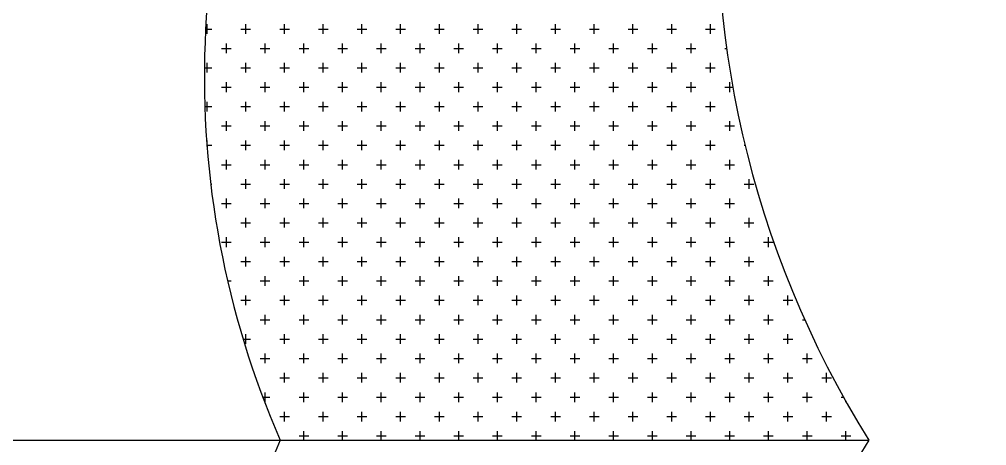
# Model space of a CAD drawing. Header units: millimetres. Extents: x 0 to 4997, y -3130 to 3130.
# Drawn here: x 2498 to 4997, y -14 to 1086 of the extents above; entities that cross this region are included whole.
import ezdxf

# ---------------------------------------------------------------- set-up
doc = ezdxf.new("R2010")
doc.units = ezdxf.units.MM
doc.linetypes.add('CONTINUA', pattern=[0])
doc.layers.add('ceco.net 325', color=7, linetype='CONTINUA')

# ---------------------------------------------------------------- blocks, each defined once
blk = doc.blocks.new('*X2')
at = {"color": 0}
for p, q in [((4.6088, 4.3), (4.625, 4.3)), ((4.6125, 4.2875), (4.6125, 4.3125)), ((4.7, 4.3), (4.725, 4.3)), ((4.7125, 4.2875), (4.7125, 4.3125)), ((4.8, 4.3), (4.825, 4.3)), ((4.8125, 4.2875), (4.8125, 4.3125)), ((4.9, 4.3), (4.925, 4.3)), ((4.9125, 4.2875), (4.9125, 4.3125)), ((5, 4.3), (5.025, 4.3)), ((5.0125, 4.2875), (5.0125, 4.3125)), ((5.1, 4.3), (5.125, 4.3)), ((5.1125, 4.2875), (5.1125, 4.3125)), ((5.2, 4.3), (5.225, 4.3)), ((5.2125, 4.2875), (5.2125, 4.3125)), ((5.3, 4.3), (5.325, 4.3)), ((5.3125, 4.2875), (5.3125, 4.3125)), ((5.4, 4.3), (5.425, 4.3)), ((5.4125, 4.2875), (5.4125, 4.3125)), ((5.5, 4.3), (5.525, 4.3)), ((5.5125, 4.2875), (5.5125, 4.3125)), ((5.6, 4.3), (5.625, 4.3)), ((5.6125, 4.2875), (5.6125, 4.3125)), ((5.7, 4.3), (5.725, 4.3)), ((5.7125, 4.2875), (5.7125, 4.3125)), ((5.8, 4.3), (5.825, 4.3)), ((5.8125, 4.2875), (5.8125, 4.3125)), ((5.9, 4.3), (5.925, 4.3)), ((5.9125, 4.2875), (5.9125, 4.3125)), ((4.65, 4.25), (4.675, 4.25)), ((4.6625, 4.2375), (4.6625, 4.2625)), ((4.75, 4.25), (4.775, 4.25)), ((4.7625, 4.2375), (4.7625, 4.2625)), ((4.85, 4.25), (4.875, 4.25)), ((4.8625, 4.2375), (4.8625, 4.2625)), ((4.95, 4.25), (4.975, 4.25)), ((4.9625, 4.2375), (4.9625, 4.2625)), ((5.05, 4.25), (5.075, 4.25)), ((5.0625, 4.2375), (5.0625, 4.2625)), ((5.15, 4.25), (5.175, 4.25)), ((5.1625, 4.2375), (5.1625, 4.2625)), ((5.25, 4.25), (5.275, 4.25)), ((5.2625, 4.2375), (5.2625, 4.2625)), ((5.35, 4.25), (5.375, 4.25)), ((5.3625, 4.2375), (5.3625, 4.2625)), ((5.45, 4.25), (5.475, 4.25)), ((5.4625, 4.2375), (5.4625, 4.2625)), ((5.55, 4.25), (5.575, 4.25)), ((5.5625, 4.2375), (5.5625, 4.2625)), ((5.65, 4.25), (5.675, 4.25)), ((5.6625, 4.2375), (5.6625, 4.2625)), ((5.75, 4.25), (5.775, 4.25)), ((5.7625, 4.2375), (5.7625, 4.2625)), ((5.85, 4.25), (5.875, 4.25)), ((5.8625, 4.2375), (5.8625, 4.2625)), ((5.95, 4.25), (5.9548, 4.25)), ((4.6057, 4.2), (4.625, 4.2)), ((4.6125, 4.1875), (4.6125, 4.2125)), ((4.7, 4.2), (4.725, 4.2)), ((4.7125, 4.1875), (4.7125, 4.2125)), ((4.8, 4.2), (4.825, 4.2)), ((4.8125, 4.1875), (4.8125, 4.2125)), ((4.9, 4.2), (4.925, 4.2)), ((4.9125, 4.1875), (4.9125, 4.2125)), ((5, 4.2), (5.025, 4.2)), ((5.0125, 4.1875), (5.0125, 4.2125)), ((5.1, 4.2), (5.125, 4.2)), ((5.1125, 4.1875), (5.1125, 4.2125)), ((5.2, 4.2), (5.225, 4.2)), ((5.2125, 4.1875), (5.2125, 4.2125)), ((5.3, 4.2), (5.325, 4.2)), ((5.3125, 4.1875), (5.3125, 4.2125)), ((5.4, 4.2), (5.425, 4.2)), ((5.4125, 4.1875), (5.4125, 4.2125)), ((5.5, 4.2), (5.525, 4.2)), ((5.5125, 4.1875), (5.5125, 4.2125)), ((5.6, 4.2), (5.625, 4.2)), ((5.6125, 4.1875), (5.6125, 4.2125)), ((5.7, 4.2), (5.725, 4.2)), ((5.7125, 4.1875), (5.7125, 4.2125)), ((5.8, 4.2), (5.825, 4.2)), ((5.8125, 4.1875), (5.8125, 4.2125)), ((5.9, 4.2), (5.925, 4.2)), ((5.9125, 4.1875), (5.9125, 4.2125)), ((4.65, 4.15), (4.675, 4.15)), ((4.6625, 4.1375), (4.6625, 4.1625)), ((4.75, 4.15), (4.775, 4.15)), ((4.7625, 4.1375), (4.7625, 4.1625)), ((4.85, 4.15), (4.875, 4.15)), ((4.8625, 4.1375), (4.8625, 4.1625)), ((4.95, 4.15), (4.975, 4.15)), ((4.9625, 4.1375), (4.9625, 4.1625)), ((5.05, 4.15), (5.075, 4.15)), ((5.0625, 4.1375), (5.0625, 4.1625)), ((5.15, 4.15), (5.175, 4.15)), ((5.1625, 4.1375), (5.1625, 4.1625)), ((5.25, 4.15), (5.275, 4.15)), ((5.2625, 4.1375), (5.2625, 4.1625)), ((5.35, 4.15), (5.375, 4.15)), ((5.3625, 4.1375), (5.3625, 4.1625)), ((5.45, 4.15), (5.475, 4.15)), ((5.4625, 4.1375), (5.4625, 4.1625)), ((5.55, 4.15), (5.575, 4.15)), ((5.5625, 4.1375), (5.5625, 4.1625)), ((5.65, 4.15), (5.675, 4.15)), ((5.6625, 4.1375), (5.6625, 4.1625)), ((5.75, 4.15), (5.775, 4.15)), ((5.7625, 4.1375), (5.7625, 4.1625)), ((5.85, 4.15), (5.875, 4.15)), ((5.8625, 4.1375), (5.8625, 4.1625)), ((5.95, 4.15), (5.9707, 4.15)), ((5.9625, 4.1375), (5.9625, 4.1625)), ((4.6068, 4.1), (4.625, 4.1)), ((4.6125, 4.0875), (4.6125, 4.1125)), ((4.7, 4.1), (4.725, 4.1)), ((4.7125, 4.0875), (4.7125, 4.1125)), ((4.8, 4.1), (4.825, 4.1)), ((4.8125, 4.0875), (4.8125, 4.1125)), ((4.9, 4.1), (4.925, 4.1)), ((4.9125, 4.0875), (4.9125, 4.1125)), ((5, 4.1), (5.025, 4.1)), ((5.0125, 4.0875), (5.0125, 4.1125)), ((5.1, 4.1), (5.125, 4.1)), ((5.1125, 4.0875), (5.1125, 4.1125)), ((5.2, 4.1), (5.225, 4.1)), ((5.2125, 4.0875), (5.2125, 4.1125)), ((5.3, 4.1), (5.325, 4.1)), ((5.3125, 4.0875), (5.3125, 4.1125)), ((5.4, 4.1), (5.425, 4.1)), ((5.4125, 4.0875), (5.4125, 4.1125)), ((5.5, 4.1), (5.525, 4.1)), ((5.5125, 4.0875), (5.5125, 4.1125)), ((5.6, 4.1), (5.625, 4.1)), ((5.6125, 4.0875), (5.6125, 4.1125)), ((5.7, 4.1), (5.725, 4.1)), ((5.7125, 4.0875), (5.7125, 4.1125)), ((5.8, 4.1), (5.825, 4.1)), ((5.8125, 4.0875), (5.8125, 4.1125)), ((5.9, 4.1), (5.925, 4.1)), ((5.9125, 4.0875), (5.9125, 4.1125)), ((4.65, 4.05), (4.675, 4.05)), ((4.6625, 4.0375), (4.6625, 4.0625)), ((4.75, 4.05), (4.775, 4.05)), ((4.7625, 4.0375), (4.7625, 4.0625)), ((4.85, 4.05), (4.875, 4.05)), ((4.8625, 4.0375), (4.8625, 4.0625)), ((4.95, 4.05), (4.975, 4.05)), ((4.9625, 4.0375), (4.9625, 4.0625)), ((5.05, 4.05), (5.075, 4.05)), ((5.0625, 4.0375), (5.0625, 4.0625)), ((5.15, 4.05), (5.175, 4.05)), ((5.1625, 4.0375), (5.1625, 4.0625)), ((5.25, 4.05), (5.275, 4.05)), ((5.2625, 4.0375), (5.2625, 4.0625)), ((5.35, 4.05), (5.375, 4.05)), ((5.3625, 4.0375), (5.3625, 4.0625)), ((5.45, 4.05), (5.475, 4.05)), ((5.4625, 4.0375), (5.4625, 4.0625)), ((5.55, 4.05), (5.575, 4.05)), ((5.5625, 4.0375), (5.5625, 4.0625)), ((5.65, 4.05), (5.675, 4.05)), ((5.6625, 4.0375), (5.6625, 4.0625)), ((5.75, 4.05), (5.775, 4.05)), ((5.7625, 4.0375), (5.7625, 4.0625)), ((5.85, 4.05), (5.875, 4.05)), ((5.8625, 4.0375), (5.8625, 4.0625)), ((5.95, 4.05), (5.975, 4.05)), ((5.9625, 4.0375), (5.9625, 4.0625)), ((4.6123, 4), (4.625, 4)), ((4.6125, 3.997), (4.6125, 4.0125)), ((4.7, 4), (4.725, 4)), ((4.7125, 3.9875), (4.7125, 4.0125)), ((4.8, 4), (4.825, 4)), ((4.8125, 3.9875), (4.8125, 4.0125)), ((4.9, 4), (4.925, 4)), ((4.9125, 3.9875), (4.9125, 4.0125)), ((5, 4), (5.025, 4)), ((5.0125, 3.9875), (5.0125, 4.0125)), ((5.1, 4), (5.125, 4)), ((5.1125, 3.9875), (5.1125, 4.0125)), ((5.2, 4), (5.225, 4)), ((5.2125, 3.9875), (5.2125, 4.0125)), ((5.3, 4), (5.325, 4)), ((5.3125, 3.9875), (5.3125, 4.0125)), ((5.4, 4), (5.425, 4)), ((5.4125, 3.9875), (5.4125, 4.0125)), ((5.5, 4), (5.525, 4)), ((5.5125, 3.9875), (5.5125, 4.0125)), ((5.6, 4), (5.625, 4)), ((5.6125, 3.9875), (5.6125, 4.0125)), ((5.7, 4), (5.725, 4)), ((5.7125, 3.9875), (5.7125, 4.0125)), ((5.8, 4), (5.825, 4)), ((5.8125, 3.9875), (5.8125, 4.0125)), ((5.9, 4), (5.925, 4)), ((5.9125, 3.9875), (5.9125, 4.0125)), ((6, 4), (6.0023, 4)), ((4.65, 3.95), (4.675, 3.95)), ((4.6625, 3.9375), (4.6625, 3.9625)), ((4.75, 3.95), (4.775, 3.95)), ((4.7625, 3.9375), (4.7625, 3.9625)), ((4.85, 3.95), (4.875, 3.95)), ((4.8625, 3.9375), (4.8625, 3.9625)), ((4.95, 3.95), (4.975, 3.95)), ((4.9625, 3.9375), (4.9625, 3.9625)), ((5.05, 3.95), (5.075, 3.95)), ((5.0625, 3.9375), (5.0625, 3.9625)), ((5.15, 3.95), (5.175, 3.95)), ((5.1625, 3.9375), (5.1625, 3.9625)), ((5.25, 3.95), (5.275, 3.95)), ((5.2625, 3.9375), (5.2625, 3.9625)), ((5.35, 3.95), (5.375, 3.95)), ((5.3625, 3.9375), (5.3625, 3.9625)), ((5.45, 3.95), (5.475, 3.95)), ((5.4625, 3.9375), (5.4625, 3.9625)), ((5.55, 3.95), (5.575, 3.95)), ((5.5625, 3.9375), (5.5625, 3.9625)), ((5.65, 3.95), (5.675, 3.95)), ((5.6625, 3.9375), (5.6625, 3.9625)), ((5.75, 3.95), (5.775, 3.95)), ((5.7625, 3.9375), (5.7625, 3.9625)), ((5.85, 3.95), (5.875, 3.95)), ((5.8625, 3.9375), (5.8625, 3.9625)), ((5.95, 3.95), (5.975, 3.95)), ((5.9625, 3.9375), (5.9625, 3.9625)), ((4.622, 3.9), (4.625, 3.9)), ((4.7, 3.9), (4.725, 3.9)), ((4.7125, 3.8875), (4.7125, 3.9125)), ((4.8, 3.9), (4.825, 3.9)), ((4.8125, 3.8875), (4.8125, 3.9125)), ((4.9, 3.9), (4.925, 3.9)), ((4.9125, 3.8875), (4.9125, 3.9125)), ((5, 3.9), (5.025, 3.9)), ((5.0125, 3.8875), (5.0125, 3.9125)), ((5.1, 3.9), (5.125, 3.9)), ((5.1125, 3.8875), (5.1125, 3.9125)), ((5.2, 3.9), (5.225, 3.9)), ((5.2125, 3.8875), (5.2125, 3.9125)), ((5.3, 3.9), (5.325, 3.9)), ((5.3125, 3.8875), (5.3125, 3.9125)), ((5.4, 3.9), (5.425, 3.9)), ((5.4125, 3.8875), (5.4125, 3.9125)), ((5.5, 3.9), (5.525, 3.9)), ((5.5125, 3.8875), (5.5125, 3.9125)), ((5.6, 3.9), (5.625, 3.9)), ((5.6125, 3.8875), (5.6125, 3.9125)), ((5.7, 3.9), (5.725, 3.9)), ((5.7125, 3.8875), (5.7125, 3.9125)), ((5.8, 3.9), (5.825, 3.9)), ((5.8125, 3.8875), (5.8125, 3.9125)), ((5.9, 3.9), (5.925, 3.9)), ((5.9125, 3.8875), (5.9125, 3.9125)), ((6, 3.9), (6.025, 3.9)), ((6.0125, 3.8875), (6.0125, 3.9125)), ((4.65, 3.85), (4.675, 3.85)), ((4.6625, 3.8375), (4.6625, 3.8625)), ((4.75, 3.85), (4.775, 3.85)), ((4.7625, 3.8375), (4.7625, 3.8625)), ((4.85, 3.85), (4.875, 3.85)), ((4.8625, 3.8375), (4.8625, 3.8625)), ((4.95, 3.85), (4.975, 3.85)), ((4.9625, 3.8375), (4.9625, 3.8625)), ((5.05, 3.85), (5.075, 3.85)), ((5.0625, 3.8375), (5.0625, 3.8625)), ((5.15, 3.85), (5.175, 3.85)), ((5.1625, 3.8375), (5.1625, 3.8625)), ((5.25, 3.85), (5.275, 3.85)), ((5.2625, 3.8375), (5.2625, 3.8625)), ((5.35, 3.85), (5.375, 3.85)), ((5.3625, 3.8375), (5.3625, 3.8625)), ((5.45, 3.85), (5.475, 3.85)), ((5.4625, 3.8375), (5.4625, 3.8625)), ((5.55, 3.85), (5.575, 3.85)), ((5.5625, 3.8375), (5.5625, 3.8625)), ((5.65, 3.85), (5.675, 3.85)), ((5.6625, 3.8375), (5.6625, 3.8625)), ((5.75, 3.85), (5.775, 3.85)), ((5.7625, 3.8375), (5.7625, 3.8625)), ((5.85, 3.85), (5.875, 3.85)), ((5.8625, 3.8375), (5.8625, 3.8625)), ((5.95, 3.85), (5.975, 3.85)), ((5.9625, 3.8375), (5.9625, 3.8625)), ((4.7, 3.8), (4.725, 3.8)), ((4.7125, 3.7875), (4.7125, 3.8125)), ((4.8, 3.8), (4.825, 3.8)), ((4.8125, 3.7875), (4.8125, 3.8125)), ((4.9, 3.8), (4.925, 3.8)), ((4.9125, 3.7875), (4.9125, 3.8125)), ((5, 3.8), (5.025, 3.8)), ((5.0125, 3.7875), (5.0125, 3.8125)), ((5.1, 3.8), (5.125, 3.8)), ((5.1125, 3.7875), (5.1125, 3.8125)), ((5.2, 3.8), (5.225, 3.8)), ((5.2125, 3.7875), (5.2125, 3.8125)), ((5.3, 3.8), (5.325, 3.8)), ((5.3125, 3.7875), (5.3125, 3.8125)), ((5.4, 3.8), (5.425, 3.8)), ((5.4125, 3.7875), (5.4125, 3.8125)), ((5.5, 3.8), (5.525, 3.8)), ((5.5125, 3.7875), (5.5125, 3.8125)), ((5.6, 3.8), (5.625, 3.8)), ((5.6125, 3.7875), (5.6125, 3.8125)), ((5.7, 3.8), (5.725, 3.8)), ((5.7125, 3.7875), (5.7125, 3.8125)), ((5.8, 3.8), (5.825, 3.8)), ((5.8125, 3.7875), (5.8125, 3.8125)), ((5.9, 3.8), (5.925, 3.8)), ((5.9125, 3.7875), (5.9125, 3.8125)), ((6, 3.8), (6.025, 3.8)), ((6.0125, 3.7875), (6.0125, 3.8125)), ((4.65, 3.75), (4.675, 3.75)), ((4.6625, 3.7375), (4.6625, 3.7625)), ((4.75, 3.75), (4.775, 3.75)), ((4.7625, 3.7375), (4.7625, 3.7625)), ((4.85, 3.75), (4.875, 3.75)), ((4.8625, 3.7375), (4.8625, 3.7625)), ((4.95, 3.75), (4.975, 3.75)), ((4.9625, 3.7375), (4.9625, 3.7625)), ((5.05, 3.75), (5.075, 3.75)), ((5.0625, 3.7375), (5.0625, 3.7625)), ((5.15, 3.75), (5.175, 3.75)), ((5.1625, 3.7375), (5.1625, 3.7625)), ((5.25, 3.75), (5.275, 3.75)), ((5.2625, 3.7375), (5.2625, 3.7625)), ((5.35, 3.75), (5.375, 3.75)), ((5.3625, 3.7375), (5.3625, 3.7625)), ((5.45, 3.75), (5.475, 3.75)), ((5.4625, 3.7375), (5.4625, 3.7625)), ((5.55, 3.75), (5.575, 3.75)), ((5.5625, 3.7375), (5.5625, 3.7625)), ((5.65, 3.75), (5.675, 3.75)), ((5.6625, 3.7375), (5.6625, 3.7625)), ((5.75, 3.75), (5.775, 3.75)), ((5.7625, 3.7375), (5.7625, 3.7625)), ((5.85, 3.75), (5.875, 3.75)), ((5.8625, 3.7375), (5.8625, 3.7625)), ((5.95, 3.75), (5.975, 3.75)), ((5.9625, 3.7375), (5.9625, 3.7625)), ((6.05, 3.75), (6.075, 3.75)), ((6.0625, 3.7375), (6.0625, 3.7625)), ((4.7, 3.7), (4.725, 3.7)), ((4.7125, 3.6875), (4.7125, 3.7125)), ((4.8, 3.7), (4.825, 3.7)), ((4.8125, 3.6875), (4.8125, 3.7125)), ((4.9, 3.7), (4.925, 3.7)), ((4.9125, 3.6875), (4.9125, 3.7125)), ((5, 3.7), (5.025, 3.7)), ((5.0125, 3.6875), (5.0125, 3.7125)), ((5.1, 3.7), (5.125, 3.7)), ((5.1125, 3.6875), (5.1125, 3.7125)), ((5.2, 3.7), (5.225, 3.7)), ((5.2125, 3.6875), (5.2125, 3.7125)), ((5.3, 3.7), (5.325, 3.7)), ((5.3125, 3.6875), (5.3125, 3.7125)), ((5.4, 3.7), (5.425, 3.7)), ((5.4125, 3.6875), (5.4125, 3.7125)), ((5.5, 3.7), (5.525, 3.7)), ((5.5125, 3.6875), (5.5125, 3.7125)), ((5.6, 3.7), (5.625, 3.7)), ((5.6125, 3.6875), (5.6125, 3.7125)), ((5.7, 3.7), (5.725, 3.7)), ((5.7125, 3.6875), (5.7125, 3.7125)), ((5.8, 3.7), (5.825, 3.7)), ((5.8125, 3.6875), (5.8125, 3.7125)), ((5.9, 3.7), (5.925, 3.7)), ((5.9125, 3.6875), (5.9125, 3.7125)), ((6, 3.7), (6.025, 3.7)), ((6.0125, 3.6875), (6.0125, 3.7125)), ((4.6656, 3.65), (4.675, 3.65)), ((4.75, 3.65), (4.775, 3.65)), ((4.7625, 3.6375), (4.7625, 3.6625)), ((4.85, 3.65), (4.875, 3.65)), ((4.8625, 3.6375), (4.8625, 3.6625)), ((4.95, 3.65), (4.975, 3.65)), ((4.9625, 3.6375), (4.9625, 3.6625)), ((5.05, 3.65), (5.075, 3.65)), ((5.0625, 3.6375), (5.0625, 3.6625)), ((5.15, 3.65), (5.175, 3.65)), ((5.1625, 3.6375), (5.1625, 3.6625)), ((5.25, 3.65), (5.275, 3.65)), ((5.2625, 3.6375), (5.2625, 3.6625)), ((5.35, 3.65), (5.375, 3.65)), ((5.3625, 3.6375), (5.3625, 3.6625)), ((5.45, 3.65), (5.475, 3.65)), ((5.4625, 3.6375), (5.4625, 3.6625)), ((5.55, 3.65), (5.575, 3.65)), ((5.5625, 3.6375), (5.5625, 3.6625)), ((5.65, 3.65), (5.675, 3.65)), ((5.6625, 3.6375), (5.6625, 3.6625)), ((5.75, 3.65), (5.775, 3.65)), ((5.7625, 3.6375), (5.7625, 3.6625)), ((5.85, 3.65), (5.875, 3.65)), ((5.8625, 3.6375), (5.8625, 3.6625)), ((5.95, 3.65), (5.975, 3.65)), ((5.9625, 3.6375), (5.9625, 3.6625)), ((6.05, 3.65), (6.075, 3.65)), ((6.0625, 3.6375), (6.0625, 3.6625)), ((4.7, 3.6), (4.725, 3.6)), ((4.7125, 3.5875), (4.7125, 3.6125)), ((4.8, 3.6), (4.825, 3.6)), ((4.8125, 3.5875), (4.8125, 3.6125)), ((4.9, 3.6), (4.925, 3.6)), ((4.9125, 3.5875), (4.9125, 3.6125)), ((5, 3.6), (5.025, 3.6)), ((5.0125, 3.5875), (5.0125, 3.6125)), ((5.1, 3.6), (5.125, 3.6)), ((5.1125, 3.5875), (5.1125, 3.6125)), ((5.2, 3.6), (5.225, 3.6)), ((5.2125, 3.5875), (5.2125, 3.6125)), ((5.3, 3.6), (5.325, 3.6)), ((5.3125, 3.5875), (5.3125, 3.6125)), ((5.4, 3.6), (5.425, 3.6)), ((5.4125, 3.5875), (5.4125, 3.6125)), ((5.5, 3.6), (5.525, 3.6)), ((5.5125, 3.5875), (5.5125, 3.6125)), ((5.6, 3.6), (5.625, 3.6)), ((5.6125, 3.5875), (5.6125, 3.6125)), ((5.7, 3.6), (5.725, 3.6)), ((5.7125, 3.5875), (5.7125, 3.6125)), ((5.8, 3.6), (5.825, 3.6)), ((5.8125, 3.5875), (5.8125, 3.6125)), ((5.9, 3.6), (5.925, 3.6)), ((5.9125, 3.5875), (5.9125, 3.6125)), ((6, 3.6), (6.025, 3.6)), ((6.0125, 3.5875), (6.0125, 3.6125)), ((6.1, 3.6), (6.125, 3.6)), ((6.1125, 3.5875), (6.1125, 3.6125)), ((4.75, 3.55), (4.775, 3.55)), ((4.7625, 3.5375), (4.7625, 3.5625)), ((4.85, 3.55), (4.875, 3.55)), ((4.8625, 3.5375), (4.8625, 3.5625)), ((4.95, 3.55), (4.975, 3.55)), ((4.9625, 3.5375), (4.9625, 3.5625)), ((5.05, 3.55), (5.075, 3.55)), ((5.0625, 3.5375), (5.0625, 3.5625)), ((5.15, 3.55), (5.175, 3.55)), ((5.1625, 3.5375), (5.1625, 3.5625)), ((5.25, 3.55), (5.275, 3.55)), ((5.2625, 3.5375), (5.2625, 3.5625)), ((5.35, 3.55), (5.375, 3.55)), ((5.3625, 3.5375), (5.3625, 3.5625)), ((5.45, 3.55), (5.475, 3.55)), ((5.4625, 3.5375), (5.4625, 3.5625)), ((5.55, 3.55), (5.575, 3.55)), ((5.5625, 3.5375), (5.5625, 3.5625)), ((5.65, 3.55), (5.675, 3.55)), ((5.6625, 3.5375), (5.6625, 3.5625)), ((5.75, 3.55), (5.775, 3.55)), ((5.7625, 3.5375), (5.7625, 3.5625)), ((5.85, 3.55), (5.875, 3.55)), ((5.8625, 3.5375), (5.8625, 3.5625)), ((5.95, 3.55), (5.975, 3.55)), ((5.9625, 3.5375), (5.9625, 3.5625)), ((6.05, 3.55), (6.075, 3.55)), ((6.0625, 3.5375), (6.0625, 3.5625)), ((6.15, 3.55), (6.1561, 3.55)), ((4.7054, 3.5), (4.725, 3.5)), ((4.7125, 3.4875), (4.7125, 3.5125)), ((4.8, 3.5), (4.825, 3.5)), ((4.8125, 3.4875), (4.8125, 3.5125)), ((4.9, 3.5), (4.925, 3.5)), ((4.9125, 3.4875), (4.9125, 3.5125)), ((5, 3.5), (5.025, 3.5)), ((5.0125, 3.4875), (5.0125, 3.5125)), ((5.1, 3.5), (5.125, 3.5)), ((5.1125, 3.4875), (5.1125, 3.5125)), ((5.2, 3.5), (5.225, 3.5)), ((5.2125, 3.4875), (5.2125, 3.5125)), ((5.3, 3.5), (5.325, 3.5)), ((5.3125, 3.4875), (5.3125, 3.5125)), ((5.4, 3.5), (5.425, 3.5)), ((5.4125, 3.4875), (5.4125, 3.5125)), ((5.5, 3.5), (5.525, 3.5)), ((5.5125, 3.4875), (5.5125, 3.5125)), ((5.6, 3.5), (5.625, 3.5)), ((5.6125, 3.4875), (5.6125, 3.5125)), ((5.7, 3.5), (5.725, 3.5)), ((5.7125, 3.4875), (5.7125, 3.5125)), ((5.8, 3.5), (5.825, 3.5)), ((5.8125, 3.4875), (5.8125, 3.5125)), ((5.9, 3.5), (5.925, 3.5)), ((5.9125, 3.4875), (5.9125, 3.5125)), ((6, 3.5), (6.025, 3.5)), ((6.0125, 3.4875), (6.0125, 3.5125)), ((6.1, 3.5), (6.125, 3.5)), ((6.1125, 3.4875), (6.1125, 3.5125)), ((4.75, 3.45), (4.775, 3.45)), ((4.7625, 3.4375), (4.7625, 3.4625)), ((4.85, 3.45), (4.875, 3.45)), ((4.8625, 3.4375), (4.8625, 3.4625)), ((4.95, 3.45), (4.975, 3.45)), ((4.9625, 3.4375), (4.9625, 3.4625)), ((5.05, 3.45), (5.075, 3.45)), ((5.0625, 3.4375), (5.0625, 3.4625)), ((5.15, 3.45), (5.175, 3.45)), ((5.1625, 3.4375), (5.1625, 3.4625)), ((5.25, 3.45), (5.275, 3.45)), ((5.2625, 3.4375), (5.2625, 3.4625)), ((5.35, 3.45), (5.375, 3.45)), ((5.3625, 3.4375), (5.3625, 3.4625)), ((5.45, 3.45), (5.475, 3.45)), ((5.4625, 3.4375), (5.4625, 3.4625)), ((5.55, 3.45), (5.575, 3.45)), ((5.5625, 3.4375), (5.5625, 3.4625)), ((5.65, 3.45), (5.675, 3.45)), ((5.6625, 3.4375), (5.6625, 3.4625)), ((5.75, 3.45), (5.775, 3.45)), ((5.7625, 3.4375), (5.7625, 3.4625)), ((5.85, 3.45), (5.875, 3.45)), ((5.8625, 3.4375), (5.8625, 3.4625)), ((5.95, 3.45), (5.975, 3.45)), ((5.9625, 3.4375), (5.9625, 3.4625)), ((6.05, 3.45), (6.075, 3.45)), ((6.0625, 3.4375), (6.0625, 3.4625)), ((6.15, 3.45), (6.175, 3.45)), ((6.1625, 3.4375), (6.1625, 3.4625)), ((4.8, 3.4), (4.825, 3.4)), ((4.8125, 3.3875), (4.8125, 3.4125)), ((4.9, 3.4), (4.925, 3.4)), ((4.9125, 3.3875), (4.9125, 3.4125)), ((5, 3.4), (5.025, 3.4)), ((5.0125, 3.3875), (5.0125, 3.4125)), ((5.1, 3.4), (5.125, 3.4)), ((5.1125, 3.3875), (5.1125, 3.4125)), ((5.2, 3.4), (5.225, 3.4)), ((5.2125, 3.3875), (5.2125, 3.4125)), ((5.3, 3.4), (5.325, 3.4)), ((5.3125, 3.3875), (5.3125, 3.4125)), ((5.4, 3.4), (5.425, 3.4)), ((5.4125, 3.3875), (5.4125, 3.4125)), ((5.5, 3.4), (5.525, 3.4)), ((5.5125, 3.3875), (5.5125, 3.4125)), ((5.6, 3.4), (5.625, 3.4)), ((5.6125, 3.3875), (5.6125, 3.4125)), ((5.7, 3.4), (5.725, 3.4)), ((5.7125, 3.3875), (5.7125, 3.4125)), ((5.8, 3.4), (5.825, 3.4)), ((5.8125, 3.3875), (5.8125, 3.4125)), ((5.9, 3.4), (5.925, 3.4)), ((5.9125, 3.3875), (5.9125, 3.4125)), ((6, 3.4), (6.025, 3.4)), ((6.0125, 3.3875), (6.0125, 3.4125)), ((6.1, 3.4), (6.125, 3.4)), ((6.1125, 3.3875), (6.1125, 3.4125)), ((6.2, 3.4), (6.225, 3.4)), ((6.2125, 3.3875), (6.2125, 3.4125)), ((4.7562, 3.35), (4.775, 3.35)), ((4.7625, 3.3375), (4.7625, 3.3625)), ((4.85, 3.35), (4.875, 3.35)), ((4.8625, 3.3375), (4.8625, 3.3625)), ((4.95, 3.35), (4.975, 3.35)), ((4.9625, 3.3375), (4.9625, 3.3625)), ((5.05, 3.35), (5.075, 3.35)), ((5.0625, 3.3375), (5.0625, 3.3625)), ((5.15, 3.35), (5.175, 3.35)), ((5.1625, 3.3375), (5.1625, 3.3625)), ((5.25, 3.35), (5.275, 3.35)), ((5.2625, 3.3375), (5.2625, 3.3625)), ((5.35, 3.35), (5.375, 3.35)), ((5.3625, 3.3375), (5.3625, 3.3625)), ((5.45, 3.35), (5.475, 3.35)), ((5.4625, 3.3375), (5.4625, 3.3625)), ((5.55, 3.35), (5.575, 3.35)), ((5.5625, 3.3375), (5.5625, 3.3625)), ((5.65, 3.35), (5.675, 3.35)), ((5.6625, 3.3375), (5.6625, 3.3625)), ((5.75, 3.35), (5.775, 3.35)), ((5.7625, 3.3375), (5.7625, 3.3625)), ((5.85, 3.35), (5.875, 3.35)), ((5.8625, 3.3375), (5.8625, 3.3625)), ((5.95, 3.35), (5.975, 3.35)), ((5.9625, 3.3375), (5.9625, 3.3625)), ((6.05, 3.35), (6.075, 3.35)), ((6.0625, 3.3375), (6.0625, 3.3625)), ((6.15, 3.35), (6.175, 3.35)), ((6.1625, 3.3375), (6.1625, 3.3625)), ((6.25, 3.35), (6.2564, 3.35)), ((6.2625, 3.3375), (6.2625, 3.3392)), ((4.8, 3.3), (4.825, 3.3)), ((4.8125, 3.2875), (4.8125, 3.3125)), ((4.9, 3.3), (4.925, 3.3)), ((4.9125, 3.2875), (4.9125, 3.3125)), ((5, 3.3), (5.025, 3.3)), ((5.0125, 3.2875), (5.0125, 3.3125)), ((5.1, 3.3), (5.125, 3.3)), ((5.1125, 3.2875), (5.1125, 3.3125)), ((5.2, 3.3), (5.225, 3.3)), ((5.2125, 3.2875), (5.2125, 3.3125)), ((5.3, 3.3), (5.325, 3.3)), ((5.3125, 3.2875), (5.3125, 3.3125)), ((5.4, 3.3), (5.425, 3.3)), ((5.4125, 3.2875), (5.4125, 3.3125)), ((5.5, 3.3), (5.525, 3.3)), ((5.5125, 3.2875), (5.5125, 3.3125)), ((5.6, 3.3), (5.625, 3.3)), ((5.6125, 3.2875), (5.6125, 3.3125)), ((5.7, 3.3), (5.725, 3.3)), ((5.7125, 3.2875), (5.7125, 3.3125)), ((5.8, 3.3), (5.825, 3.3)), ((5.8125, 3.2875), (5.8125, 3.3125)), ((5.9, 3.3), (5.925, 3.3)), ((5.9125, 3.2875), (5.9125, 3.3125)), ((6, 3.3), (6.025, 3.3)), ((6.0125, 3.2875), (6.0125, 3.3125)), ((6.1, 3.3), (6.125, 3.3)), ((6.1125, 3.2875), (6.1125, 3.3125)), ((6.2, 3.3), (6.225, 3.3)), ((6.2125, 3.2875), (6.2125, 3.3125)), ((4.85, 3.25), (4.875, 3.25)), ((4.8625, 3.2375), (4.8625, 3.2625)), ((4.95, 3.25), (4.975, 3.25)), ((4.9625, 3.2375), (4.9625, 3.2625)), ((5.05, 3.25), (5.075, 3.25)), ((5.0625, 3.2375), (5.0625, 3.2625)), ((5.15, 3.25), (5.175, 3.25)), ((5.1625, 3.2375), (5.1625, 3.2625)), ((5.25, 3.25), (5.275, 3.25)), ((5.2625, 3.2375), (5.2625, 3.2625)), ((5.35, 3.25), (5.375, 3.25)), ((5.3625, 3.2375), (5.3625, 3.2625)), ((5.45, 3.25), (5.475, 3.25)), ((5.4625, 3.2375), (5.4625, 3.2625)), ((5.55, 3.25), (5.575, 3.25)), ((5.5625, 3.2375), (5.5625, 3.2625)), ((5.65, 3.25), (5.675, 3.25)), ((5.6625, 3.2375), (5.6625, 3.2625)), ((5.75, 3.25), (5.775, 3.25)), ((5.7625, 3.2375), (5.7625, 3.2625)), ((5.85, 3.25), (5.875, 3.25)), ((5.8625, 3.2375), (5.8625, 3.2625)), ((5.95, 3.25), (5.975, 3.25)), ((5.9625, 3.2375), (5.9625, 3.2625)), ((6.05, 3.25), (6.075, 3.25)), ((6.0625, 3.2375), (6.0625, 3.2625)), ((6.15, 3.25), (6.175, 3.25)), ((6.1625, 3.2375), (6.1625, 3.2625)), ((6.25, 3.25), (6.275, 3.25)), ((6.2625, 3.2375), (6.2625, 3.2625))]:
    blk.add_line(p, q, dxfattribs=at)
blk = doc.blocks.new('ALASDELTAplanta')
for p, q in [((1.8507, 0), (3.1718, 0)), ((3.1718, 0), (4.6925, 0))]:
    blk.add_line(p, q)
for centre, radius, start, end in [((6.8822, 1.3673), 2.5815, 136.9202, 211.9812), ((5.3247, 0.9383), 2.3485, 152.1664, 203.5495), ((5.3247, -0.9383), 2.3485, 156.4505, 207.8336), ((6.8822, -1.3673), 2.5815, 148.0188, 223.0798)]:
    blk.add_arc(centre, radius, start, end)
blk.add_blockref('*X2', (-1.6293, -3.2391))

msp = doc.modelspace()

# ---------------------------------------------------------------- block references
at = {"layer": 'ceco.net 325', "xscale": 1000, "yscale": 1000, "zscale": 1000}
msp.add_blockref('ALASDELTAplanta', (0, 0), dxfattribs=at)

doc.saveas('drawing.dxf')
